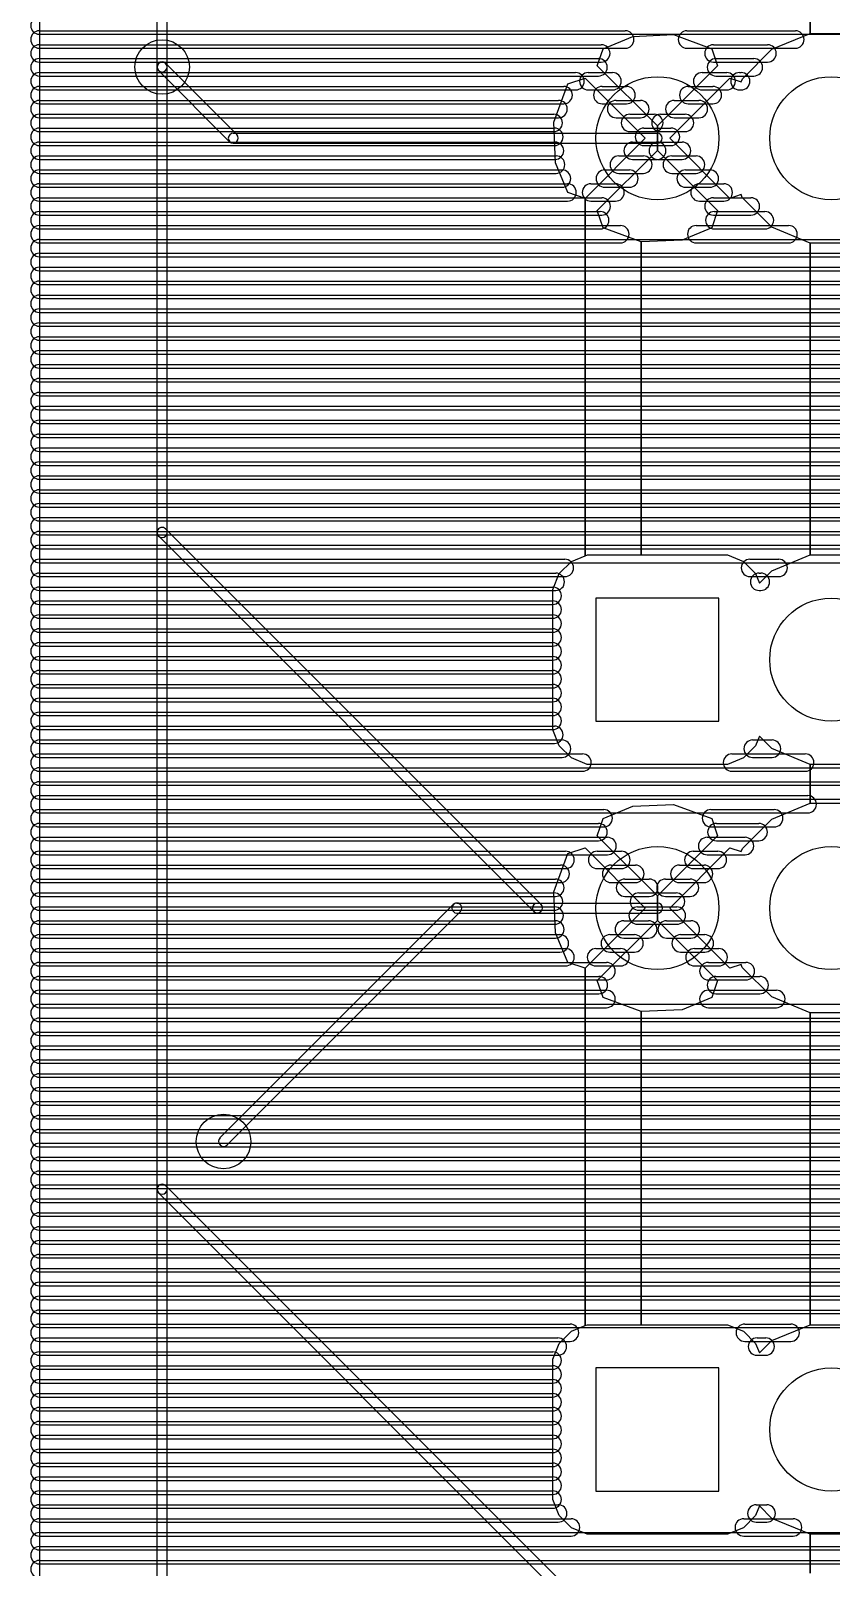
# Model space of a CAD drawing. Extents: x 25909 to 94169, y 14485 to 72115.
# Drawn here: x 77000 to 81608, y 42070 to 50910 of the extents above; entities that cross this region are included whole.
import ezdxf

# ---------------------------------------------------------------- set-up
doc = ezdxf.new("R2010")
doc.units = 0
doc.layers.add('BLACK', color=1, linetype='CONTINUOUS')

msp = doc.modelspace()

# ---------------------------------------------------------------- linework, layer by layer
at = {"layer": 'BLACK'}
for p, q in [((77050, 68150), (77050, 24288)), ((77727, 50702), (77727, 65820)), ((77785, 50702), (77785, 65820)), ((77727, 50702), (77727, 57710)), ((77785, 50702), (77785, 57710)), ((77727, 50702), (77727, 52828)), ((77785, 50702), (77785, 52828)), ((81486, 50895), (81486, 51119)), ((81486, 51119), (81486, 50895)), ((77050, 50910), (80422, 50910)), ((77050, 50910), (80422, 50910)), ((77050, 50890), (85948, 50890)), ((77050, 50890), (85948, 50890)), ((77050, 50830), (80284, 50830)), ((77050, 50830), (80284, 50830)), ((80294, 50807), (80465, 50878)), ((80465, 50878), (80700, 50888)), ((80700, 50888), (80920, 50807)), ((80777, 50910), (81401, 50910)), ((80777, 50910), (81401, 50910)), ((80929, 50830), (81241, 50830)), ((80929, 50830), (81241, 50830)), ((81266, 50804), (81486, 50895)), ((81486, 50895), (81728, 50895)), ((77050, 50810), (80422, 50810)), ((77050, 50810), (80422, 50810)), ((77050, 50750), (80268, 50750)), ((77050, 50750), (80268, 50750)), ((80261, 50708), (80294, 50807)), ((80777, 50810), (81401, 50810)), ((80777, 50810), (81401, 50810)), ((80920, 50807), (80953, 50708)), ((80944, 50750), (81162, 50750)), ((80944, 50750), (81162, 50750)), ((81096, 50634), (81266, 50804)), ((77050, 50730), (80284, 50730)), ((77050, 50730), (80284, 50730)), ((77050, 50670), (80136, 50670)), ((77050, 50670), (80136, 50670)), ((77727, 39402), (77727, 50702)), ((77727, 44246), (77727, 50702)), ((77727, 48024), (77727, 50702)), ((78145, 50272), (77736, 50681)), ((78186, 50313), (77777, 50722)), ((77785, 39402), (77785, 50702)), ((77785, 44246), (77785, 50702)), ((77785, 48024), (77785, 50702)), ((80209, 50670), (80349, 50670)), ((80209, 50670), (80349, 50670)), ((80607, 50363), (80261, 50708)), ((80953, 50708), (80607, 50363)), ((80864, 50670), (81006, 50670)), ((80864, 50670), (81006, 50670)), ((80929, 50730), (81241, 50730)), ((80929, 50730), (81241, 50730)), ((81079, 50670), (81089, 50670)), ((81079, 50670), (81089, 50670)), ((77050, 50650), (80268, 50650)), ((77050, 50650), (80268, 50650)), ((77050, 50590), (80068, 50590)), ((77050, 50590), (80068, 50590)), ((77050, 50570), (80136, 50570)), ((77050, 50570), (80136, 50570)), ((80011, 50385), (80092, 50605)), ((80092, 50605), (80191, 50638)), ((80191, 50638), (80536, 50292)), ((80209, 50570), (80349, 50570)), ((80209, 50570), (80349, 50570)), ((80289, 50590), (80429, 50590)), ((80289, 50590), (80429, 50590)), ((80678, 50292), (81023, 50638)), ((80784, 50590), (80926, 50590)), ((80784, 50590), (80926, 50590)), ((80864, 50570), (81006, 50570)), ((80864, 50570), (81006, 50570)), ((80944, 50650), (81162, 50650)), ((80944, 50650), (81162, 50650)), ((81023, 50638), (81088, 50617)), ((81079, 50570), (81089, 50570)), ((81079, 50570), (81089, 50570)), ((81088, 50617), (81096, 50634)), ((77050, 50510), (80038, 50510)), ((77050, 50510), (80038, 50510)), ((77050, 50490), (80068, 50490)), ((77050, 50490), (80068, 50490)), ((80289, 50490), (80429, 50490)), ((80289, 50490), (80429, 50490)), ((80369, 50510), (80509, 50510)), ((80369, 50510), (80509, 50510)), ((80704, 50510), (80846, 50510)), ((80704, 50510), (80846, 50510)), ((80784, 50490), (80926, 50490)), ((80784, 50490), (80926, 50490)), ((77050, 50430), (80010, 50430)), ((77050, 50430), (80010, 50430)), ((77050, 50410), (80038, 50410)), ((77050, 50410), (80038, 50410)), ((80369, 50410), (80509, 50410)), ((80369, 50410), (80509, 50410)), ((80449, 50430), (80589, 50430)), ((80449, 50430), (80589, 50430)), ((80624, 50430), (80766, 50430)), ((80624, 50430), (80766, 50430)), ((80704, 50410), (80846, 50410)), ((80704, 50410), (80846, 50410)), ((77050, 50350), (80014, 50350)), ((77050, 50350), (80014, 50350)), ((77050, 50330), (80010, 50330)), ((77050, 50330), (80010, 50330)), ((78166, 50321), (80606, 50321)), ((80021, 50150), (80011, 50385)), ((80449, 50330), (80589, 50330)), ((80449, 50330), (80589, 50330)), ((80529, 50350), (80685, 50350)), ((80529, 50350), (80685, 50350)), ((80607, 50221), (80607, 50363)), ((80607, 50363), (80607, 50221)), ((80624, 50330), (80766, 50330)), ((80624, 50330), (80766, 50330)), ((77050, 50270), (80018, 50270)), ((77050, 50270), (80018, 50270)), ((77050, 50250), (80014, 50250)), ((77050, 50250), (80014, 50250)), ((78166, 50263), (80606, 50263)), ((80536, 50292), (80191, 49946)), ((80261, 49876), (80607, 50221)), ((80464, 50270), (80606, 50270)), ((80464, 50270), (80606, 50270)), ((80529, 50250), (80685, 50250)), ((80529, 50250), (80685, 50250)), ((80607, 50221), (80953, 49876)), ((80609, 50270), (80749, 50270)), ((80609, 50270), (80749, 50270)), ((81023, 49946), (80678, 50292)), ((77050, 50190), (80024, 50190)), ((77050, 50190), (80024, 50190)), ((77050, 50170), (80018, 50170)), ((77050, 50170), (80018, 50170)), ((80092, 49979), (80021, 50150)), ((80384, 50190), (80526, 50190)), ((80384, 50190), (80526, 50190)), ((80464, 50170), (80606, 50170)), ((80464, 50170), (80606, 50170)), ((80609, 50170), (80749, 50170)), ((80609, 50170), (80749, 50170)), ((80689, 50190), (80829, 50190)), ((80689, 50190), (80829, 50190)), ((77050, 50110), (80058, 50110)), ((77050, 50110), (80058, 50110)), ((77050, 50090), (80024, 50090)), ((77050, 50090), (80024, 50090)), ((80304, 50110), (80446, 50110)), ((80304, 50110), (80446, 50110)), ((80384, 50090), (80526, 50090)), ((80384, 50090), (80526, 50090)), ((80689, 50090), (80829, 50090)), ((80689, 50090), (80829, 50090)), ((80769, 50110), (80909, 50110)), ((80769, 50110), (80909, 50110)), ((77050, 50030), (80090, 50030)), ((77050, 50030), (80090, 50030)), ((77050, 50010), (80058, 50010)), ((77050, 50010), (80058, 50010)), ((77050, 49950), (80286, 49950)), ((77050, 49950), (80286, 49950)), ((80191, 49946), (80092, 49979)), ((80191, 47890), (80191, 49946)), ((80191, 49946), (80191, 47890)), ((80224, 50030), (80366, 50030)), ((80224, 50030), (80366, 50030)), ((80304, 50010), (80446, 50010)), ((80304, 50010), (80446, 50010)), ((80769, 50010), (80909, 50010)), ((80769, 50010), (80909, 50010)), ((80849, 50030), (80989, 50030)), ((80849, 50030), (80989, 50030)), ((80929, 49950), (81145, 49950)), ((80929, 49950), (81145, 49950)), ((81088, 49968), (81023, 49946)), ((81095, 49951), (81088, 49968)), ((81265, 49781), (81095, 49951)), ((77050, 49930), (80090, 49930)), ((77050, 49930), (80090, 49930)), ((77050, 49870), (80278, 49870)), ((77050, 49870), (80278, 49870)), ((80224, 49930), (80366, 49930)), ((80224, 49930), (80366, 49930)), ((80294, 49777), (80261, 49876)), ((80849, 49930), (80989, 49930)), ((80849, 49930), (80989, 49930)), ((80953, 49876), (80920, 49777)), ((80934, 49870), (81226, 49870)), ((80934, 49870), (81226, 49870)), ((77050, 49850), (80286, 49850)), ((77050, 49850), (80286, 49850)), ((77050, 49790), (80394, 49790)), ((77050, 49790), (80394, 49790)), ((77050, 49770), (80278, 49770)), ((77050, 49770), (80278, 49770)), ((80514, 49696), (80294, 49777)), ((80920, 49777), (80749, 49706)), ((80830, 49790), (81362, 49790)), ((80830, 49790), (81362, 49790)), ((80929, 49850), (81145, 49850)), ((80929, 49850), (81145, 49850)), ((80934, 49770), (81226, 49770)), ((80934, 49770), (81226, 49770)), ((81486, 49689), (81265, 49781)), ((77050, 49710), (85948, 49710)), ((77050, 49710), (85948, 49710)), ((77050, 49690), (80394, 49690)), ((77050, 49690), (80394, 49690)), ((80749, 49706), (80514, 49696)), ((80514, 47895), (80514, 49696)), ((80514, 49696), (80514, 47895)), ((80830, 49690), (81362, 49690)), ((80830, 49690), (81362, 49690)), ((81486, 47895), (81486, 49689)), ((81726, 49689), (81486, 49689)), ((81486, 49689), (81486, 47895)), ((77050, 49630), (85948, 49630)), ((77050, 49630), (85948, 49630)), ((77050, 49610), (85948, 49610)), ((77050, 49610), (85948, 49610)), ((77050, 49550), (85948, 49550)), ((77050, 49550), (85948, 49550)), ((77050, 49530), (85948, 49530)), ((77050, 49530), (85948, 49530)), ((77050, 49470), (85948, 49470)), ((77050, 49470), (85948, 49470)), ((77050, 49450), (85948, 49450)), ((77050, 49450), (85948, 49450)), ((77050, 49390), (85948, 49390)), ((77050, 49390), (85948, 49390)), ((77050, 49370), (85948, 49370)), ((77050, 49370), (85948, 49370)), ((77050, 49310), (85948, 49310)), ((77050, 49310), (85948, 49310)), ((77050, 49290), (85948, 49290)), ((77050, 49290), (85948, 49290)), ((77050, 49230), (85948, 49230)), ((77050, 49230), (85948, 49230)), ((77050, 49210), (85948, 49210)), ((77050, 49210), (85948, 49210)), ((77050, 49150), (85948, 49150)), ((77050, 49150), (85948, 49150)), ((77050, 49130), (85948, 49130)), ((77050, 49130), (85948, 49130)), ((77050, 49070), (85948, 49070)), ((77050, 49070), (85948, 49070)), ((77050, 49050), (85948, 49050)), ((77050, 49050), (85948, 49050)), ((77050, 48990), (85948, 48990)), ((77050, 48990), (85948, 48990)), ((77050, 48970), (85948, 48970)), ((77050, 48970), (85948, 48970)), ((77050, 48910), (85948, 48910)), ((77050, 48910), (85948, 48910)), ((77050, 48890), (85948, 48890)), ((77050, 48890), (85948, 48890)), ((77050, 48830), (85948, 48830)), ((77050, 48830), (85948, 48830)), ((77050, 48810), (85948, 48810)), ((77050, 48810), (85948, 48810)), ((77050, 48750), (85948, 48750)), ((77050, 48750), (85948, 48750)), ((77050, 48730), (85948, 48730)), ((77050, 48730), (85948, 48730)), ((77050, 48670), (85948, 48670)), ((77050, 48670), (85948, 48670)), ((77050, 48650), (85948, 48650)), ((77050, 48650), (85948, 48650)), ((77050, 48590), (85948, 48590)), ((77050, 48590), (85948, 48590)), ((77050, 48570), (85948, 48570)), ((77050, 48570), (85948, 48570)), ((77050, 48510), (85948, 48510)), ((77050, 48510), (85948, 48510)), ((77050, 48490), (85948, 48490)), ((77050, 48490), (85948, 48490)), ((77050, 48430), (85948, 48430)), ((77050, 48430), (85948, 48430)), ((77050, 48410), (85948, 48410)), ((77050, 48410), (85948, 48410)), ((77050, 48350), (85948, 48350)), ((77050, 48350), (85948, 48350)), ((77050, 48330), (85948, 48330)), ((77050, 48330), (85948, 48330)), ((77050, 48270), (85948, 48270)), ((77050, 48270), (85948, 48270)), ((77050, 48250), (85948, 48250)), ((77050, 48250), (85948, 48250)), ((77050, 48190), (85948, 48190)), ((77050, 48190), (85948, 48190)), ((77050, 48170), (85948, 48170)), ((77050, 48170), (85948, 48170)), ((77050, 48110), (85948, 48110)), ((77050, 48110), (85948, 48110)), ((77050, 48090), (85948, 48090)), ((77050, 48090), (85948, 48090)), ((77050, 48030), (85948, 48030)), ((77050, 48030), (85948, 48030)), ((77050, 48010), (85948, 48010)), ((77050, 48010), (85948, 48010)), ((79896, 45843), (77735, 48004)), ((79937, 45884), (77776, 48045)), ((77050, 47950), (85948, 47950)), ((77050, 47950), (85948, 47950)), ((77050, 47930), (85948, 47930)), ((77050, 47930), (85948, 47930)), ((77050, 47870), (80074, 47870)), ((77050, 47870), (80074, 47870)), ((77050, 47850), (85948, 47850)), ((77050, 47850), (85948, 47850)), ((80042, 47787), (80112, 47857)), ((80112, 47857), (80191, 47890)), ((80191, 47890), (80204, 47895)), ((80204, 47895), (80514, 47895)), ((80514, 47895), (81011, 47895)), ((81011, 47895), (81102, 47857)), ((81102, 47857), (81172, 47787)), ((81139, 47870), (81305, 47870)), ((81139, 47870), (81305, 47870)), ((81266, 47804), (81486, 47895)), ((81486, 47895), (81728, 47895)), ((77050, 47790), (80022, 47790)), ((77050, 47790), (80022, 47790)), ((77050, 47770), (80074, 47770)), ((77050, 47770), (80074, 47770)), ((80004, 47696), (80042, 47787)), ((81139, 47770), (81305, 47770)), ((81139, 47770), (81305, 47770)), ((81172, 47787), (81194, 47733)), ((81192, 47790), (81202, 47790)), ((81192, 47790), (81202, 47790)), ((81194, 47733), (81266, 47804)), ((77050, 47710), (80004, 47710)), ((77050, 47710), (80004, 47710)), ((77050, 47690), (80022, 47690)), ((77050, 47690), (80022, 47690)), ((80004, 46889), (80004, 47696)), ((81192, 47690), (81202, 47690)), ((81192, 47690), (81202, 47690)), ((77050, 47630), (80004, 47630)), ((77050, 47630), (80004, 47630)), ((77050, 47610), (80004, 47610)), ((77050, 47610), (80004, 47610)), ((80961, 47646), (80253, 47646)), ((80253, 47646), (80253, 46938)), ((80961, 46938), (80961, 47646)), ((77050, 47550), (80004, 47550)), ((77050, 47550), (80004, 47550)), ((77050, 47530), (80004, 47530)), ((77050, 47530), (80004, 47530)), ((77050, 47470), (80004, 47470)), ((77050, 47470), (80004, 47470)), ((77050, 47450), (80004, 47450)), ((77050, 47450), (80004, 47450)), ((77050, 47390), (80004, 47390)), ((77050, 47390), (80004, 47390)), ((77050, 47370), (80004, 47370)), ((77050, 47370), (80004, 47370)), ((77050, 47310), (80004, 47310)), ((77050, 47310), (80004, 47310)), ((77050, 47290), (80004, 47290)), ((77050, 47290), (80004, 47290)), ((77050, 47230), (80004, 47230)), ((77050, 47230), (80004, 47230)), ((77050, 47210), (80004, 47210)), ((77050, 47210), (80004, 47210)), ((77050, 47150), (80004, 47150)), ((77050, 47150), (80004, 47150)), ((77050, 47130), (80004, 47130)), ((77050, 47130), (80004, 47130)), ((77050, 47070), (80004, 47070)), ((77050, 47070), (80004, 47070)), ((77050, 47050), (80004, 47050)), ((77050, 47050), (80004, 47050)), ((77050, 46990), (80004, 46990)), ((77050, 46990), (80004, 46990)), ((77050, 46970), (80004, 46970)), ((77050, 46970), (80004, 46970)), ((77050, 46910), (80014, 46910)), ((77050, 46910), (80014, 46910)), ((77050, 46890), (80004, 46890)), ((77050, 46890), (80004, 46890)), ((80042, 46797), (80004, 46889)), ((80253, 46938), (80961, 46938)), ((81194, 46852), (81172, 46797)), ((81265, 46781), (81194, 46852)), ((77050, 46830), (80058, 46830)), ((77050, 46830), (80058, 46830)), ((77050, 46810), (80014, 46810)), ((77050, 46810), (80014, 46810)), ((80112, 46727), (80042, 46797)), ((81172, 46797), (81102, 46727)), ((81155, 46830), (81267, 46830)), ((81155, 46830), (81267, 46830)), ((81486, 46689), (81265, 46781)), ((77050, 46750), (80176, 46750)), ((77050, 46750), (80176, 46750)), ((77050, 46730), (80058, 46730)), ((77050, 46730), (80058, 46730)), ((80203, 46689), (80112, 46727)), ((81010, 46689), (80203, 46689)), ((81102, 46727), (81010, 46689)), ((81036, 46750), (81458, 46750)), ((81036, 46750), (81458, 46750)), ((81155, 46730), (81267, 46730)), ((81155, 46730), (81267, 46730)), ((81486, 46466), (81486, 46689)), ((81726, 46689), (81486, 46689)), ((81486, 46689), (81486, 46466)), ((77050, 46670), (85948, 46670)), ((77050, 46670), (85948, 46670)), ((77050, 46650), (80176, 46650)), ((77050, 46650), (80176, 46650)), ((77050, 46590), (85948, 46590)), ((77050, 46590), (85948, 46590)), ((81036, 46650), (81458, 46650)), ((81036, 46650), (81458, 46650)), ((77050, 46570), (85948, 46570)), ((77050, 46570), (85948, 46570)), ((77050, 46510), (81472, 46510)), ((77050, 46510), (81472, 46510)), ((77050, 46490), (85948, 46490)), ((77050, 46490), (85948, 46490)), ((77050, 46430), (80298, 46430)), ((77050, 46430), (80298, 46430)), ((77050, 46410), (81472, 46410)), ((77050, 46410), (81472, 46410)), ((80294, 46378), (80465, 46449)), ((80465, 46449), (80700, 46459)), ((80700, 46459), (80920, 46378)), ((80915, 46430), (81279, 46430)), ((80915, 46430), (81279, 46430)), ((81266, 46375), (81486, 46466)), ((81486, 46466), (81728, 46466)), ((77050, 46350), (80268, 46350)), ((77050, 46350), (80268, 46350)), ((77050, 46330), (80298, 46330)), ((77050, 46330), (80298, 46330)), ((80261, 46279), (80294, 46378)), ((80915, 46330), (81279, 46330)), ((80915, 46330), (81279, 46330)), ((80920, 46378), (80953, 46279)), ((80946, 46350), (81190, 46350)), ((80946, 46350), (81190, 46350)), ((81096, 46205), (81266, 46375)), ((77050, 46270), (80320, 46270)), ((77050, 46270), (80320, 46270)), ((77050, 46250), (80268, 46250)), ((77050, 46250), (80268, 46250)), ((80607, 45934), (80261, 46279)), ((80953, 46279), (80607, 45934)), ((80893, 46270), (81111, 46270)), ((80893, 46270), (81111, 46270)), ((80946, 46250), (81190, 46250)), ((80946, 46250), (81190, 46250)), ((77050, 46190), (80078, 46190)), ((77050, 46190), (80078, 46190)), ((77050, 46170), (80320, 46170)), ((77050, 46170), (80320, 46170)), ((80011, 45956), (80092, 46176)), ((80092, 46176), (80191, 46209)), ((80191, 46209), (80536, 45863)), ((80260, 46190), (80400, 46190)), ((80260, 46190), (80400, 46190)), ((80678, 45863), (81023, 46209)), ((80813, 46190), (80955, 46190)), ((80813, 46190), (80955, 46190)), ((80893, 46170), (81111, 46170)), ((80893, 46170), (81111, 46170)), ((81023, 46209), (81088, 46188)), ((81088, 46188), (81096, 46205)), ((77050, 46110), (80050, 46110)), ((77050, 46110), (80050, 46110)), ((77050, 46090), (80078, 46090)), ((77050, 46090), (80078, 46090)), ((80260, 46090), (80400, 46090)), ((80260, 46090), (80400, 46090)), ((80340, 46110), (80480, 46110)), ((80340, 46110), (80480, 46110)), ((80733, 46110), (80875, 46110)), ((80733, 46110), (80875, 46110)), ((80813, 46090), (80955, 46090)), ((80813, 46090), (80955, 46090)), ((77050, 46030), (80020, 46030)), ((77050, 46030), (80020, 46030)), ((77050, 46010), (80050, 46010)), ((77050, 46010), (80050, 46010)), ((80340, 46010), (80480, 46010)), ((80340, 46010), (80480, 46010)), ((80420, 46030), (80560, 46030)), ((80420, 46030), (80560, 46030)), ((80653, 46030), (80795, 46030)), ((80653, 46030), (80795, 46030)), ((80733, 46010), (80875, 46010)), ((80733, 46010), (80875, 46010)), ((77050, 45950), (80012, 45950)), ((77050, 45950), (80012, 45950)), ((77050, 45930), (80020, 45930)), ((77050, 45930), (80020, 45930)), ((78089, 44541), (79432, 45884)), ((79453, 45892), (80607, 45892)), ((79917, 45892), (80607, 45892)), ((80021, 45721), (80011, 45956)), ((80420, 45930), (80560, 45930)), ((80420, 45930), (80560, 45930)), ((80500, 45950), (80714, 45950)), ((80500, 45950), (80714, 45950)), ((80607, 45792), (80607, 45934)), ((80607, 45934), (80607, 45792)), ((80653, 45930), (80795, 45930)), ((80653, 45930), (80795, 45930)), ((77050, 45870), (80016, 45870)), ((77050, 45870), (80016, 45870)), ((77050, 45850), (80012, 45850)), ((77050, 45850), (80012, 45850)), ((78130, 44500), (79473, 45843)), ((79453, 45834), (80607, 45834)), ((79917, 45834), (80607, 45834)), ((80536, 45863), (80191, 45517)), ((80261, 45447), (80607, 45792)), ((80493, 45870), (80719, 45870)), ((80493, 45870), (80719, 45870)), ((80500, 45850), (80714, 45850)), ((80500, 45850), (80714, 45850)), ((80607, 45792), (80953, 45447)), ((81023, 45517), (80678, 45863)), ((77050, 45790), (80020, 45790)), ((77050, 45790), (80020, 45790)), ((77050, 45770), (80016, 45770)), ((77050, 45770), (80016, 45770)), ((77050, 45710), (80046, 45710)), ((77050, 45710), (80046, 45710)), ((80092, 45550), (80021, 45721)), ((80333, 45710), (80475, 45710)), ((80333, 45710), (80475, 45710)), ((80413, 45790), (80555, 45790)), ((80413, 45790), (80555, 45790)), ((80493, 45770), (80719, 45770)), ((80493, 45770), (80719, 45770)), ((80660, 45790), (80800, 45790)), ((80660, 45790), (80800, 45790)), ((80740, 45710), (80880, 45710)), ((80740, 45710), (80880, 45710)), ((77050, 45690), (80020, 45690)), ((77050, 45690), (80020, 45690)), ((77050, 45630), (80078, 45630)), ((77050, 45630), (80078, 45630)), ((80253, 45630), (80395, 45630)), ((80253, 45630), (80395, 45630)), ((80413, 45690), (80555, 45690)), ((80413, 45690), (80555, 45690)), ((80660, 45690), (80800, 45690)), ((80660, 45690), (80800, 45690)), ((80820, 45630), (80960, 45630)), ((80820, 45630), (80960, 45630)), ((77050, 45610), (80046, 45610)), ((77050, 45610), (80046, 45610)), ((77050, 45550), (80314, 45550)), ((77050, 45550), (80314, 45550)), ((77050, 45530), (80078, 45530)), ((77050, 45530), (80078, 45530)), ((80191, 45517), (80092, 45550)), ((80253, 45530), (80395, 45530)), ((80253, 45530), (80395, 45530)), ((80333, 45610), (80475, 45610)), ((80333, 45610), (80475, 45610)), ((80740, 45610), (80880, 45610)), ((80740, 45610), (80880, 45610)), ((80820, 45530), (80960, 45530)), ((80820, 45530), (80960, 45530)), ((80900, 45550), (81116, 45550)), ((80900, 45550), (81116, 45550)), ((81088, 45539), (81023, 45517)), ((81095, 45522), (81088, 45539)), ((77050, 45470), (80270, 45470)), ((77050, 45470), (80270, 45470)), ((77050, 45450), (80314, 45450)), ((77050, 45450), (80314, 45450)), ((80191, 43461), (80191, 45517)), ((80191, 45517), (80191, 43461)), ((80294, 45348), (80261, 45447)), ((80900, 45450), (81116, 45450)), ((80900, 45450), (81116, 45450)), ((80953, 45447), (80920, 45348)), ((80944, 45470), (81196, 45470)), ((80944, 45470), (81196, 45470)), ((81265, 45352), (81095, 45522)), ((77050, 45390), (80314, 45390)), ((77050, 45390), (80314, 45390)), ((77050, 45370), (80270, 45370)), ((77050, 45370), (80270, 45370)), ((80900, 45390), (81292, 45390)), ((80900, 45390), (81292, 45390)), ((80944, 45370), (81196, 45370)), ((80944, 45370), (81196, 45370)), ((81486, 45260), (81265, 45352)), ((77050, 45310), (85948, 45310)), ((77050, 45310), (85948, 45310)), ((77050, 45290), (80314, 45290)), ((77050, 45290), (80314, 45290)), ((80514, 45267), (80294, 45348)), ((80749, 45277), (80514, 45267)), ((80514, 43466), (80514, 45267)), ((80514, 45267), (80514, 43466)), ((80920, 45348), (80749, 45277)), ((80900, 45290), (81292, 45290)), ((80900, 45290), (81292, 45290)), ((77050, 45230), (85948, 45230)), ((77050, 45230), (85948, 45230)), ((77050, 45210), (85948, 45210)), ((77050, 45210), (85948, 45210)), ((81486, 43466), (81486, 45260)), ((81726, 45260), (81486, 45260)), ((81486, 45260), (81486, 43466)), ((77050, 45150), (85948, 45150)), ((77050, 45150), (85948, 45150)), ((77050, 45130), (85948, 45130)), ((77050, 45130), (85948, 45130)), ((77050, 45070), (85948, 45070)), ((77050, 45070), (85948, 45070)), ((77050, 45050), (85948, 45050)), ((77050, 45050), (85948, 45050)), ((77050, 44990), (85948, 44990)), ((77050, 44990), (85948, 44990)), ((77050, 44970), (85948, 44970)), ((77050, 44970), (85948, 44970)), ((77050, 44910), (85948, 44910)), ((77050, 44910), (85948, 44910)), ((77050, 44890), (85948, 44890)), ((77050, 44890), (85948, 44890)), ((77050, 44830), (85948, 44830)), ((77050, 44830), (85948, 44830)), ((77050, 44810), (85948, 44810)), ((77050, 44810), (85948, 44810)), ((77050, 44750), (85948, 44750)), ((77050, 44750), (85948, 44750)), ((77050, 44730), (85948, 44730)), ((77050, 44730), (85948, 44730)), ((77050, 44670), (85948, 44670)), ((77050, 44670), (85948, 44670)), ((77050, 44650), (85948, 44650)), ((77050, 44650), (85948, 44650)), ((77050, 44590), (85948, 44590)), ((77050, 44590), (85948, 44590)), ((77050, 44570), (85948, 44570)), ((77050, 44570), (85948, 44570)), ((77050, 44510), (85948, 44510)), ((77050, 44510), (85948, 44510)), ((77050, 44490), (85948, 44490)), ((77050, 44490), (85948, 44490)), ((77050, 44430), (85948, 44430)), ((77050, 44430), (85948, 44430)), ((77050, 44410), (85948, 44410)), ((77050, 44410), (85948, 44410)), ((77050, 44350), (85948, 44350)), ((77050, 44350), (85948, 44350)), ((77050, 44330), (85948, 44330)), ((77050, 44330), (85948, 44330)), ((77050, 44270), (85948, 44270)), ((77050, 44270), (85948, 44270)), ((77050, 44250), (85948, 44250)), ((77050, 44250), (85948, 44250)), ((80546, 41414), (77735, 44225)), ((80587, 41455), (77776, 44266)), ((77050, 44190), (85948, 44190)), ((77050, 44190), (85948, 44190)), ((77050, 44170), (85948, 44170)), ((77050, 44170), (85948, 44170)), ((77050, 44110), (85948, 44110)), ((77050, 44110), (85948, 44110)), ((77050, 44090), (85948, 44090)), ((77050, 44090), (85948, 44090)), ((77050, 44030), (85948, 44030)), ((77050, 44030), (85948, 44030)), ((77050, 44010), (85948, 44010)), ((77050, 44010), (85948, 44010)), ((77050, 43950), (85948, 43950)), ((77050, 43950), (85948, 43950)), ((77050, 43930), (85948, 43930)), ((77050, 43930), (85948, 43930)), ((77050, 43870), (85948, 43870)), ((77050, 43870), (85948, 43870)), ((77050, 43850), (85948, 43850)), ((77050, 43850), (85948, 43850)), ((77050, 43790), (85948, 43790)), ((77050, 43790), (85948, 43790)), ((77050, 43770), (85948, 43770)), ((77050, 43770), (85948, 43770)), ((77050, 43710), (85948, 43710)), ((77050, 43710), (85948, 43710)), ((77050, 43690), (85948, 43690)), ((77050, 43690), (85948, 43690)), ((77050, 43630), (85948, 43630)), ((77050, 43630), (85948, 43630)), ((77050, 43610), (85948, 43610)), ((77050, 43610), (85948, 43610)), ((77050, 43550), (85948, 43550)), ((77050, 43550), (85948, 43550)), ((77050, 43530), (85948, 43530)), ((77050, 43530), (85948, 43530)), ((77050, 43470), (80104, 43470)), ((77050, 43470), (80104, 43470)), ((77050, 43450), (85948, 43450)), ((77050, 43450), (85948, 43450)), ((80042, 43358), (80112, 43428)), ((80112, 43428), (80191, 43461)), ((80191, 43461), (80204, 43466)), ((80204, 43466), (80514, 43466)), ((80514, 43466), (81011, 43466)), ((81011, 43466), (81102, 43428)), ((81102, 43428), (81172, 43358)), ((81110, 43470), (81374, 43470)), ((81110, 43470), (81374, 43470)), ((81266, 43375), (81486, 43466)), ((81486, 43466), (81728, 43466)), ((77050, 43390), (80034, 43390)), ((77050, 43390), (80034, 43390)), ((77050, 43370), (80104, 43370)), ((77050, 43370), (80104, 43370)), ((80004, 43267), (80042, 43358)), ((81110, 43370), (81374, 43370)), ((81110, 43370), (81374, 43370)), ((81172, 43358), (81194, 43304)), ((81180, 43390), (81230, 43390)), ((81180, 43390), (81230, 43390)), ((81194, 43304), (81266, 43375)), ((77050, 43310), (80004, 43310)), ((77050, 43310), (80004, 43310)), ((77050, 43290), (80034, 43290)), ((77050, 43290), (80034, 43290)), ((77050, 43230), (80004, 43230)), ((77050, 43230), (80004, 43230)), ((80004, 42460), (80004, 43267)), ((81180, 43290), (81230, 43290)), ((81180, 43290), (81230, 43290)), ((77050, 43210), (80004, 43210)), ((77050, 43210), (80004, 43210)), ((77050, 43150), (80004, 43150)), ((77050, 43150), (80004, 43150)), ((80961, 43217), (80253, 43217)), ((80253, 43217), (80253, 42509)), ((80961, 42509), (80961, 43217)), ((77050, 43130), (80004, 43130)), ((77050, 43130), (80004, 43130)), ((77050, 43070), (80004, 43070)), ((77050, 43070), (80004, 43070)), ((77050, 43050), (80004, 43050)), ((77050, 43050), (80004, 43050)), ((77050, 42990), (80004, 42990)), ((77050, 42990), (80004, 42990)), ((77050, 42970), (80004, 42970)), ((77050, 42970), (80004, 42970)), ((77050, 42910), (80004, 42910)), ((77050, 42910), (80004, 42910)), ((77050, 42890), (80004, 42890)), ((77050, 42890), (80004, 42890)), ((77050, 42830), (80004, 42830)), ((77050, 42830), (80004, 42830)), ((77050, 42810), (80004, 42810)), ((77050, 42810), (80004, 42810)), ((77050, 42750), (80004, 42750)), ((77050, 42750), (80004, 42750)), ((77050, 42730), (80004, 42730)), ((77050, 42730), (80004, 42730)), ((77050, 42670), (80004, 42670)), ((77050, 42670), (80004, 42670)), ((77050, 42650), (80004, 42650)), ((77050, 42650), (80004, 42650)), ((77050, 42590), (80004, 42590)), ((77050, 42590), (80004, 42590)), ((77050, 42570), (80004, 42570)), ((77050, 42570), (80004, 42570)), ((77050, 42510), (80004, 42510)), ((77050, 42510), (80004, 42510)), ((77050, 42490), (80004, 42490)), ((77050, 42490), (80004, 42490)), ((80042, 42368), (80004, 42460)), ((80253, 42509), (80961, 42509)), ((77050, 42430), (80036, 42430)), ((77050, 42430), (80036, 42430)), ((77050, 42410), (80004, 42410)), ((77050, 42410), (80004, 42410)), ((77050, 42350), (80110, 42350)), ((77050, 42350), (80110, 42350)), ((80112, 42298), (80042, 42368)), ((81172, 42368), (81102, 42298)), ((81104, 42350), (81388, 42350)), ((81104, 42350), (81388, 42350)), ((81194, 42423), (81172, 42368)), ((81176, 42430), (81236, 42430)), ((81176, 42430), (81236, 42430)), ((81265, 42352), (81194, 42423)), ((81486, 42260), (81265, 42352)), ((77050, 42330), (80036, 42330)), ((77050, 42330), (80036, 42330)), ((77050, 42270), (85948, 42270)), ((77050, 42270), (85948, 42270)), ((80203, 42260), (80112, 42298)), ((81010, 42260), (80203, 42260)), ((81102, 42298), (81010, 42260)), ((81176, 42330), (81236, 42330)), ((81176, 42330), (81236, 42330)), ((81486, 42037), (81486, 42260)), ((81726, 42260), (81486, 42260)), ((81486, 42260), (81486, 42037)), ((77050, 42250), (80110, 42250)), ((77050, 42250), (80110, 42250)), ((77050, 42190), (85948, 42190)), ((77050, 42190), (85948, 42190)), ((77050, 42170), (85948, 42170)), ((77050, 42170), (85948, 42170)), ((81104, 42250), (81388, 42250)), ((81104, 42250), (81388, 42250)), ((77050, 42110), (85948, 42110)), ((77050, 42110), (85948, 42110)), ((77050, 42090), (85948, 42090)), ((77050, 42090), (85948, 42090))]:
    msp.add_line(p, q, dxfattribs=at)
for centre, radius in [((77756, 50702), 157), ((80607, 50292), 354), ((81607, 50292), 354), ((81607, 47292), 354), ((80607, 45863), 354), ((81607, 45863), 354), ((78110, 44520), 157), ((81607, 42863), 354)]:
    msp.add_circle(centre, radius, dxfattribs=at)
for centre, radius, start, end in [((77050, 50940), 50, 90, 270), ((77050, 50940), 50, 90, 270), ((77050, 50860), 50, 90, 270), ((77050, 50860), 50, 90, 270), ((77050, 50780), 50, 90, 270), ((77050, 50780), 50, 90, 270), ((80284, 50780), 50, 270, 450), ((80284, 50780), 50, 270, 450), ((80422, 50860), 50, 270, 450), ((80422, 50860), 50, 270, 450), ((80777, 50860), 50, 90, 270), ((80777, 50860), 50, 90, 270), ((80929, 50780), 50, 90, 270), ((80929, 50780), 50, 90, 270), ((81241, 50780), 50, 270, 450), ((81241, 50780), 50, 270, 450), ((81401, 50860), 50, 270, 450), ((81401, 50860), 50, 270, 450), ((77050, 50700), 50, 90, 270), ((77050, 50700), 50, 90, 270), ((80268, 50700), 50, 270, 450), ((80268, 50700), 50, 270, 450), ((80944, 50700), 50, 90, 270), ((80944, 50700), 50, 90, 270), ((81162, 50700), 50, 270, 450), ((81162, 50700), 50, 270, 450), ((77050, 50620), 50, 90, 270), ((77050, 50620), 50, 90, 270), ((77756, 50702), 29, 360, 540), ((77756, 50702), 29, 360, 540), ((77756, 50702), 29, 360, 540), ((77756, 50702), 29, 180, 360), ((77756, 50702), 29, 180, 360), ((77756, 50702), 29, 180, 360), ((77757, 50701), 29, 405, 585), ((80136, 50620), 50, 270, 450), ((80136, 50620), 50, 270, 450), ((80209, 50620), 50, 90, 270), ((80209, 50620), 50, 90, 270), ((80349, 50620), 50, 270, 450), ((80349, 50620), 50, 270, 450), ((80864, 50620), 50, 90, 270), ((80864, 50620), 50, 90, 270), ((81006, 50620), 50, 270, 450), ((81006, 50620), 50, 270, 450), ((81079, 50620), 50, 90, 270), ((81079, 50620), 50, 90, 270), ((81089, 50620), 50, 270, 450), ((81089, 50620), 50, 270, 450), ((77050, 50540), 50, 90, 270), ((77050, 50540), 50, 90, 270), ((80068, 50540), 50, 270, 450), ((80068, 50540), 50, 270, 450), ((80289, 50540), 50, 90, 270), ((80289, 50540), 50, 90, 270), ((80429, 50540), 50, 270, 450), ((80429, 50540), 50, 270, 450), ((80784, 50540), 50, 90, 270), ((80784, 50540), 50, 90, 270), ((80926, 50540), 50, 270, 450), ((80926, 50540), 50, 270, 450), ((77050, 50460), 50, 90, 270), ((77050, 50460), 50, 90, 270), ((80038, 50460), 50, 270, 450), ((80038, 50460), 50, 270, 450), ((80369, 50460), 50, 90, 270), ((80369, 50460), 50, 90, 270), ((80509, 50460), 50, 270, 450), ((80509, 50460), 50, 270, 450), ((80704, 50460), 50, 90, 270), ((80704, 50460), 50, 90, 270), ((80846, 50460), 50, 270, 450), ((80846, 50460), 50, 270, 450), ((77050, 50380), 50, 90, 270), ((77050, 50380), 50, 90, 270), ((80010, 50380), 50, 270, 450), ((80010, 50380), 50, 270, 450), ((80449, 50380), 50, 90, 270), ((80449, 50380), 50, 90, 270), ((80624, 50380), 50, 90, 270), ((80624, 50380), 50, 90, 270), ((80589, 50380), 50, 270, 450), ((80589, 50380), 50, 270, 450), ((80766, 50380), 50, 270, 450), ((80766, 50380), 50, 270, 450), ((77050, 50300), 50, 90, 270), ((77050, 50300), 50, 90, 270), ((78166, 50292), 29, 90, 270), ((78165, 50293), 29, 225, 405), ((80014, 50300), 50, 270, 450), ((80014, 50300), 50, 270, 450), ((80529, 50300), 50, 90, 270), ((80529, 50300), 50, 90, 270), ((80606, 50292), 29, 270, 450), ((80685, 50300), 50, 270, 450), ((80685, 50300), 50, 270, 450), ((77050, 50220), 50, 90, 270), ((77050, 50220), 50, 90, 270), ((80018, 50220), 50, 270, 450), ((80018, 50220), 50, 270, 450), ((80464, 50220), 50, 90, 270), ((80464, 50220), 50, 90, 270), ((80609, 50220), 50, 90, 270), ((80609, 50220), 50, 90, 270), ((80606, 50220), 50, 270, 450), ((80606, 50220), 50, 270, 450), ((80749, 50220), 50, 270, 450), ((80749, 50220), 50, 270, 450), ((77050, 50140), 50, 90, 270), ((77050, 50140), 50, 90, 270), ((80024, 50140), 50, 270, 450), ((80024, 50140), 50, 270, 450), ((80384, 50140), 50, 90, 270), ((80384, 50140), 50, 90, 270), ((80526, 50140), 50, 270, 450), ((80526, 50140), 50, 270, 450), ((80689, 50140), 50, 90, 270), ((80689, 50140), 50, 90, 270), ((80829, 50140), 50, 270, 450), ((80829, 50140), 50, 270, 450), ((77050, 50060), 50, 90, 270), ((77050, 50060), 50, 90, 270), ((80058, 50060), 50, 270, 450), ((80058, 50060), 50, 270, 450), ((80304, 50060), 50, 90, 270), ((80304, 50060), 50, 90, 270), ((80446, 50060), 50, 270, 450), ((80446, 50060), 50, 270, 450), ((80769, 50060), 50, 90, 270), ((80769, 50060), 50, 90, 270), ((80909, 50060), 50, 270, 450), ((80909, 50060), 50, 270, 450), ((77050, 49980), 50, 90, 270), ((77050, 49980), 50, 90, 270), ((77050, 49900), 50, 90, 270), ((77050, 49900), 50, 90, 270), ((80090, 49980), 50, 270, 450), ((80090, 49980), 50, 270, 450), ((80224, 49980), 50, 90, 270), ((80224, 49980), 50, 90, 270), ((80286, 49900), 50, 270, 450), ((80286, 49900), 50, 270, 450), ((80366, 49980), 50, 270, 450), ((80366, 49980), 50, 270, 450), ((80849, 49980), 50, 90, 270), ((80849, 49980), 50, 90, 270), ((80929, 49900), 50, 90, 270), ((80929, 49900), 50, 90, 270), ((80989, 49980), 50, 270, 450), ((80989, 49980), 50, 270, 450), ((81145, 49900), 50, 270, 450), ((81145, 49900), 50, 270, 450), ((77050, 49820), 50, 90, 270), ((77050, 49820), 50, 90, 270), ((80278, 49820), 50, 270, 450), ((80278, 49820), 50, 270, 450), ((80934, 49820), 50, 90, 270), ((80934, 49820), 50, 90, 270), ((81226, 49820), 50, 270, 450), ((81226, 49820), 50, 270, 450), ((77050, 49740), 50, 90, 270), ((77050, 49740), 50, 90, 270), ((80394, 49740), 50, 270, 450), ((80394, 49740), 50, 270, 450), ((80830, 49740), 50, 90, 270), ((80830, 49740), 50, 90, 270), ((81362, 49740), 50, 270, 450), ((81362, 49740), 50, 270, 450), ((77050, 49660), 50, 90, 270), ((77050, 49660), 50, 90, 270), ((77050, 49580), 50, 90, 270), ((77050, 49580), 50, 90, 270), ((77050, 49500), 50, 90, 270), ((77050, 49500), 50, 90, 270), ((77050, 49420), 50, 90, 270), ((77050, 49420), 50, 90, 270), ((77050, 49340), 50, 90, 270), ((77050, 49340), 50, 90, 270), ((77050, 49260), 50, 90, 270), ((77050, 49260), 50, 90, 270), ((77050, 49180), 50, 90, 270), ((77050, 49180), 50, 90, 270), ((77050, 49100), 50, 90, 270), ((77050, 49100), 50, 90, 270), ((77050, 49020), 50, 90, 270), ((77050, 49020), 50, 90, 270), ((77050, 48940), 50, 90, 270), ((77050, 48940), 50, 90, 270), ((77050, 48860), 50, 90, 270), ((77050, 48860), 50, 90, 270), ((77050, 48780), 50, 90, 270), ((77050, 48780), 50, 90, 270), ((77050, 48700), 50, 90, 270), ((77050, 48700), 50, 90, 270), ((77050, 48620), 50, 90, 270), ((77050, 48620), 50, 90, 270), ((77050, 48540), 50, 90, 270), ((77050, 48540), 50, 90, 270), ((77050, 48460), 50, 90, 270), ((77050, 48460), 50, 90, 270), ((77050, 48380), 50, 90, 270), ((77050, 48380), 50, 90, 270), ((77050, 48300), 50, 90, 270), ((77050, 48300), 50, 90, 270), ((77050, 48220), 50, 90, 270), ((77050, 48220), 50, 90, 270), ((77050, 48140), 50, 90, 270), ((77050, 48140), 50, 90, 270), ((77050, 48060), 50, 90, 270), ((77050, 48060), 50, 90, 270), ((77050, 47980), 50, 90, 270), ((77050, 47980), 50, 90, 270), ((77756, 48024), 29, 405, 585), ((77756, 48024), 29, 180, 360), ((77050, 47900), 50, 90, 270), ((77050, 47900), 50, 90, 270), ((77050, 47820), 50, 90, 270), ((77050, 47820), 50, 90, 270), ((80074, 47820), 50, 270, 450), ((80074, 47820), 50, 270, 450), ((81139, 47820), 50, 90, 270), ((81139, 47820), 50, 90, 270), ((81305, 47820), 50, 270, 450), ((81305, 47820), 50, 270, 450), ((77050, 47740), 50, 90, 270), ((77050, 47740), 50, 90, 270), ((80022, 47740), 50, 270, 450), ((80022, 47740), 50, 270, 450), ((81192, 47740), 50, 90, 270), ((81192, 47740), 50, 90, 270), ((81202, 47740), 50, 270, 450), ((81202, 47740), 50, 270, 450), ((77050, 47660), 50, 90, 270), ((77050, 47660), 50, 90, 270), ((80004, 47660), 50, 270, 450), ((80004, 47660), 50, 270, 450), ((77050, 47580), 50, 90, 270), ((77050, 47580), 50, 90, 270), ((80004, 47580), 50, 270, 450), ((80004, 47580), 50, 270, 450), ((77050, 47500), 50, 90, 270), ((77050, 47500), 50, 90, 270), ((80004, 47500), 50, 270, 450), ((80004, 47500), 50, 270, 450), ((77050, 47420), 50, 90, 270), ((77050, 47420), 50, 90, 270), ((77050, 47340), 50, 90, 270), ((77050, 47340), 50, 90, 270), ((80004, 47420), 50, 270, 450), ((80004, 47420), 50, 270, 450), ((80004, 47340), 50, 270, 450), ((80004, 47340), 50, 270, 450), ((77050, 47260), 50, 90, 270), ((77050, 47260), 50, 90, 270), ((80004, 47260), 50, 270, 450), ((80004, 47260), 50, 270, 450), ((77050, 47180), 50, 90, 270), ((77050, 47180), 50, 90, 270), ((80004, 47180), 50, 270, 450), ((80004, 47180), 50, 270, 450), ((77050, 47100), 50, 90, 270), ((77050, 47100), 50, 90, 270), ((80004, 47100), 50, 270, 450), ((80004, 47100), 50, 270, 450), ((77050, 47020), 50, 90, 270), ((77050, 47020), 50, 90, 270), ((80004, 47020), 50, 270, 450), ((80004, 47020), 50, 270, 450), ((77050, 46940), 50, 90, 270), ((77050, 46940), 50, 90, 270), ((80004, 46940), 50, 270, 450), ((80004, 46940), 50, 270, 450), ((77050, 46860), 50, 90, 270), ((77050, 46860), 50, 90, 270), ((80014, 46860), 50, 270, 450), ((80014, 46860), 50, 270, 450), ((77050, 46780), 50, 90, 270), ((77050, 46780), 50, 90, 270), ((80058, 46780), 50, 270, 450), ((80058, 46780), 50, 270, 450), ((81155, 46780), 50, 90, 270), ((81155, 46780), 50, 90, 270), ((81267, 46780), 50, 270, 450), ((81267, 46780), 50, 270, 450), ((77050, 46700), 50, 90, 270), ((77050, 46700), 50, 90, 270), ((80176, 46700), 50, 270, 450), ((80176, 46700), 50, 270, 450), ((81036, 46700), 50, 90, 270), ((81036, 46700), 50, 90, 270), ((81458, 46700), 50, 270, 450), ((81458, 46700), 50, 270, 450), ((77050, 46620), 50, 90, 270), ((77050, 46620), 50, 90, 270), ((77050, 46540), 50, 90, 270), ((77050, 46540), 50, 90, 270), ((77050, 46460), 50, 90, 270), ((77050, 46460), 50, 90, 270), ((81472, 46460), 50, 270, 450), ((81472, 46460), 50, 270, 450), ((77050, 46380), 50, 90, 270), ((77050, 46380), 50, 90, 270), ((80298, 46380), 50, 270, 450), ((80298, 46380), 50, 270, 450), ((80915, 46380), 50, 90, 270), ((80915, 46380), 50, 90, 270), ((81279, 46380), 50, 270, 450), ((81279, 46380), 50, 270, 450), ((77050, 46300), 50, 90, 270), ((77050, 46300), 50, 90, 270), ((80268, 46300), 50, 270, 450), ((80268, 46300), 50, 270, 450), ((80946, 46300), 50, 90, 270), ((80946, 46300), 50, 90, 270), ((81190, 46300), 50, 270, 450), ((81190, 46300), 50, 270, 450), ((77050, 46220), 50, 90, 270), ((77050, 46220), 50, 90, 270), ((80320, 46220), 50, 270, 450), ((80320, 46220), 50, 270, 450), ((80893, 46220), 50, 90, 270), ((80893, 46220), 50, 90, 270), ((81111, 46220), 50, 270, 450), ((81111, 46220), 50, 270, 450), ((77050, 46140), 50, 90, 270), ((77050, 46140), 50, 90, 270), ((80078, 46140), 50, 270, 450), ((80078, 46140), 50, 270, 450), ((80260, 46140), 50, 90, 270), ((80260, 46140), 50, 90, 270), ((80400, 46140), 50, 270, 450), ((80400, 46140), 50, 270, 450), ((80813, 46140), 50, 90, 270), ((80813, 46140), 50, 90, 270), ((80955, 46140), 50, 270, 450), ((80955, 46140), 50, 270, 450), ((77050, 46060), 50, 90, 270), ((77050, 46060), 50, 90, 270), ((80050, 46060), 50, 270, 450), ((80050, 46060), 50, 270, 450), ((80340, 46060), 50, 90, 270), ((80340, 46060), 50, 90, 270), ((80480, 46060), 50, 270, 450), ((80480, 46060), 50, 270, 450), ((80733, 46060), 50, 90, 270), ((80733, 46060), 50, 90, 270), ((80875, 46060), 50, 270, 450), ((80875, 46060), 50, 270, 450), ((77050, 45980), 50, 90, 270), ((77050, 45980), 50, 90, 270), ((80020, 45980), 50, 270, 450), ((80020, 45980), 50, 270, 450), ((80420, 45980), 50, 90, 270), ((80420, 45980), 50, 90, 270), ((80560, 45980), 50, 270, 450), ((80560, 45980), 50, 270, 450), ((80653, 45980), 50, 90, 270), ((80653, 45980), 50, 90, 270), ((80795, 45980), 50, 270, 450), ((80795, 45980), 50, 270, 450), ((77050, 45900), 50, 90, 270), ((77050, 45900), 50, 90, 270), ((79453, 45863), 29, 90, 270), ((79452, 45863), 29, 315, 495), ((79917, 45863), 29, 90, 270), ((79916, 45864), 29, 225, 405), ((80012, 45900), 50, 270, 450), ((80012, 45900), 50, 270, 450), ((80500, 45900), 50, 90, 270), ((80500, 45900), 50, 90, 270), ((80607, 45863), 29, 270, 450), ((80607, 45863), 29, 270, 450), ((80714, 45900), 50, 270, 450), ((80714, 45900), 50, 270, 450), ((77050, 45820), 50, 90, 270), ((77050, 45820), 50, 90, 270), ((80016, 45820), 50, 270, 450), ((80016, 45820), 50, 270, 450), ((80493, 45820), 50, 90, 270), ((80493, 45820), 50, 90, 270), ((80719, 45820), 50, 270, 450), ((80719, 45820), 50, 270, 450), ((77050, 45740), 50, 90, 270), ((77050, 45740), 50, 90, 270), ((77050, 45660), 50, 90, 270), ((77050, 45660), 50, 90, 270), ((80020, 45740), 50, 270, 450), ((80020, 45740), 50, 270, 450), ((80046, 45660), 50, 270, 450), ((80046, 45660), 50, 270, 450), ((80333, 45660), 50, 90, 270), ((80333, 45660), 50, 90, 270), ((80413, 45740), 50, 90, 270), ((80413, 45740), 50, 90, 270), ((80475, 45660), 50, 270, 450), ((80475, 45660), 50, 270, 450), ((80555, 45740), 50, 270, 450), ((80555, 45740), 50, 270, 450), ((80660, 45740), 50, 90, 270), ((80660, 45740), 50, 90, 270), ((80740, 45660), 50, 90, 270), ((80740, 45660), 50, 90, 270), ((80800, 45740), 50, 270, 450), ((80800, 45740), 50, 270, 450), ((80880, 45660), 50, 270, 450), ((80880, 45660), 50, 270, 450), ((77050, 45580), 50, 90, 270), ((77050, 45580), 50, 90, 270), ((80078, 45580), 50, 270, 450), ((80078, 45580), 50, 270, 450), ((80253, 45580), 50, 90, 270), ((80253, 45580), 50, 90, 270), ((80395, 45580), 50, 270, 450), ((80395, 45580), 50, 270, 450), ((80820, 45580), 50, 90, 270), ((80820, 45580), 50, 90, 270), ((80960, 45580), 50, 270, 450), ((80960, 45580), 50, 270, 450), ((77050, 45500), 50, 90, 270), ((77050, 45500), 50, 90, 270), ((80314, 45500), 50, 270, 450), ((80314, 45500), 50, 270, 450), ((80900, 45500), 50, 90, 270), ((80900, 45500), 50, 90, 270), ((81116, 45500), 50, 270, 450), ((81116, 45500), 50, 270, 450), ((77050, 45420), 50, 90, 270), ((77050, 45420), 50, 90, 270), ((80270, 45420), 50, 270, 450), ((80270, 45420), 50, 270, 450), ((80944, 45420), 50, 90, 270), ((80944, 45420), 50, 90, 270), ((81196, 45420), 50, 270, 450), ((81196, 45420), 50, 270, 450), ((77050, 45340), 50, 90, 270), ((77050, 45340), 50, 90, 270), ((80314, 45340), 50, 270, 450), ((80314, 45340), 50, 270, 450), ((80900, 45340), 50, 90, 270), ((80900, 45340), 50, 90, 270), ((81292, 45340), 50, 270, 450), ((81292, 45340), 50, 270, 450), ((77050, 45260), 50, 90, 270), ((77050, 45260), 50, 90, 270), ((77050, 45180), 50, 90, 270), ((77050, 45180), 50, 90, 270), ((77050, 45100), 50, 90, 270), ((77050, 45100), 50, 90, 270), ((77050, 45020), 50, 90, 270), ((77050, 45020), 50, 90, 270), ((77050, 44940), 50, 90, 270), ((77050, 44940), 50, 90, 270), ((77050, 44860), 50, 90, 270), ((77050, 44860), 50, 90, 270), ((77050, 44780), 50, 90, 270), ((77050, 44780), 50, 90, 270), ((77050, 44700), 50, 90, 270), ((77050, 44700), 50, 90, 270), ((77050, 44620), 50, 90, 270), ((77050, 44620), 50, 90, 270), ((77050, 44540), 50, 90, 270), ((77050, 44540), 50, 90, 270), ((77050, 44460), 50, 90, 270), ((77050, 44460), 50, 90, 270), ((78110, 44521), 29, 135, 315), ((77050, 44380), 50, 90, 270), ((77050, 44380), 50, 90, 270), ((77050, 44300), 50, 90, 270), ((77050, 44300), 50, 90, 270), ((77050, 44220), 50, 90, 270), ((77050, 44220), 50, 90, 270), ((77756, 44245), 29, 405, 585), ((77756, 44246), 29, 180, 360), ((77050, 44140), 50, 90, 270), ((77050, 44140), 50, 90, 270), ((77050, 44060), 50, 90, 270), ((77050, 44060), 50, 90, 270), ((77050, 43980), 50, 90, 270), ((77050, 43980), 50, 90, 270), ((77050, 43900), 50, 90, 270), ((77050, 43900), 50, 90, 270), ((77050, 43820), 50, 90, 270), ((77050, 43820), 50, 90, 270), ((77050, 43740), 50, 90, 270), ((77050, 43740), 50, 90, 270), ((77050, 43660), 50, 90, 270), ((77050, 43660), 50, 90, 270), ((77050, 43580), 50, 90, 270), ((77050, 43580), 50, 90, 270), ((77050, 43500), 50, 90, 270), ((77050, 43500), 50, 90, 270), ((77050, 43420), 50, 90, 270), ((77050, 43420), 50, 90, 270), ((80104, 43420), 50, 270, 450), ((80104, 43420), 50, 270, 450), ((81110, 43420), 50, 90, 270), ((81110, 43420), 50, 90, 270), ((81374, 43420), 50, 270, 450), ((81374, 43420), 50, 270, 450), ((77050, 43340), 50, 90, 270), ((77050, 43340), 50, 90, 270), ((80034, 43340), 50, 270, 450), ((80034, 43340), 50, 270, 450), ((81180, 43340), 50, 90, 270), ((81180, 43340), 50, 90, 270), ((81230, 43340), 50, 270, 450), ((81230, 43340), 50, 270, 450), ((77050, 43260), 50, 90, 270), ((77050, 43260), 50, 90, 270), ((77050, 43180), 50, 90, 270), ((77050, 43180), 50, 90, 270), ((80004, 43260), 50, 270, 450), ((80004, 43260), 50, 270, 450), ((80004, 43180), 50, 270, 450), ((80004, 43180), 50, 270, 450), ((77050, 43100), 50, 90, 270), ((77050, 43100), 50, 90, 270), ((80004, 43100), 50, 270, 450), ((80004, 43100), 50, 270, 450), ((77050, 43020), 50, 90, 270), ((77050, 43020), 50, 90, 270), ((80004, 43020), 50, 270, 450), ((80004, 43020), 50, 270, 450), ((77050, 42940), 50, 90, 270), ((77050, 42940), 50, 90, 270), ((80004, 42940), 50, 270, 450), ((80004, 42940), 50, 270, 450), ((77050, 42860), 50, 90, 270), ((77050, 42860), 50, 90, 270), ((80004, 42860), 50, 270, 450), ((80004, 42860), 50, 270, 450), ((77050, 42780), 50, 90, 270), ((77050, 42780), 50, 90, 270), ((80004, 42780), 50, 270, 450), ((80004, 42780), 50, 270, 450), ((77050, 42700), 50, 90, 270), ((77050, 42700), 50, 90, 270), ((80004, 42700), 50, 270, 450), ((80004, 42700), 50, 270, 450), ((77050, 42620), 50, 90, 270), ((77050, 42620), 50, 90, 270), ((80004, 42620), 50, 270, 450), ((80004, 42620), 50, 270, 450), ((77050, 42540), 50, 90, 270), ((77050, 42540), 50, 90, 270), ((80004, 42540), 50, 270, 450), ((80004, 42540), 50, 270, 450), ((77050, 42460), 50, 90, 270), ((77050, 42460), 50, 90, 270), ((80004, 42460), 50, 270, 450), ((80004, 42460), 50, 270, 450), ((77050, 42380), 50, 90, 270), ((77050, 42380), 50, 90, 270), ((77050, 42300), 50, 90, 270), ((77050, 42300), 50, 90, 270), ((80036, 42380), 50, 270, 450), ((80036, 42380), 50, 270, 450), ((80110, 42300), 50, 270, 450), ((80110, 42300), 50, 270, 450), ((81104, 42300), 50, 90, 270), ((81104, 42300), 50, 90, 270), ((81176, 42380), 50, 90, 270), ((81176, 42380), 50, 90, 270), ((81236, 42380), 50, 270, 450), ((81236, 42380), 50, 270, 450), ((81388, 42300), 50, 270, 450), ((81388, 42300), 50, 270, 450), ((77050, 42220), 50, 90, 270), ((77050, 42220), 50, 90, 270), ((77050, 42140), 50, 90, 270), ((77050, 42140), 50, 90, 270), ((77050, 42060), 50, 90, 270), ((77050, 42060), 50, 90, 270)]:
    msp.add_arc(centre, radius, start, end, dxfattribs=at)

doc.saveas('drawing.dxf')
